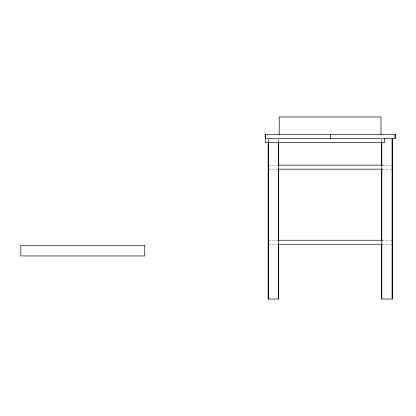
<?xml version="1.0" encoding="UTF-8"?>
<svg xmlns="http://www.w3.org/2000/svg" width="416" height="416" viewBox="0 0 416 416"><rect width="100%" height="100%" fill="white"/><g stroke="black" fill="none" stroke-linecap="round" stroke-linejoin="round"><path stroke-width="0.31" stroke-dasharray="2.08 1.56" d="M268.819 165.157L277.904 165.157M382.408 165.157L392.246 165.157M268.819 169.172L277.904 169.172M382.408 169.172L392.142 169.172M268.819 240.25L277.904 240.25M382.408 240.25L392.246 240.25M268.819 244.27L277.904 244.27M382.408 244.27L392.142 244.27M381.805 139.677L381.805 142.267M381.701 139.677L381.701 142.267M278.715 139.677L278.715 142.267M278.611 139.677L278.611 142.267M268.273 139.677L268.273 142.267M268.169 139.677L268.169 142.267"/><path stroke-width="0.62" d="M265.226 138.382L395.2 138.382L395.2 134.363L265.226 134.363L265.226 142.636L384.436 142.636L384.436 138.382M278.554 165.157L382.408 165.157M278.554 169.172L382.408 169.172M278.554 240.25L382.408 240.25M278.554 244.27L382.408 244.27M395.086 134.363L395.086 138.382M392.246 138.382L392.246 299.042L381.701 299.042L381.701 243.974M392.142 138.382L392.142 299.042M381.805 142.267L381.805 299.042M381.701 142.267L381.701 165.589M381.701 168.828L381.701 240.739M380.973 134.363L380.973 116.958L279.219 116.958L279.219 134.363M330.33 134.363L330.33 138.382M278.715 142.267L278.715 299.042L268.169 299.042L268.169 142.267M278.611 142.267L278.611 165.589M278.611 168.828L278.611 240.739M278.611 243.974L278.611 299.042M268.273 142.267L268.273 299.042M265.34 134.363L265.34 138.382M144.773 245.487L20.8 245.487L20.8 255.928L144.773 255.928L144.773 245.487"/></g></svg>
